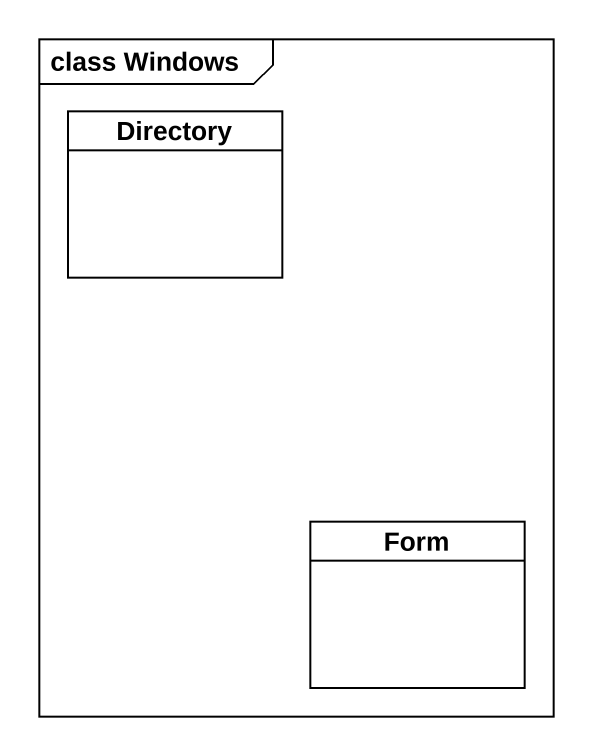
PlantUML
@startuml
mainframe class Windows
hide circle
hide empty members
class Directory
class Form
@enduml
